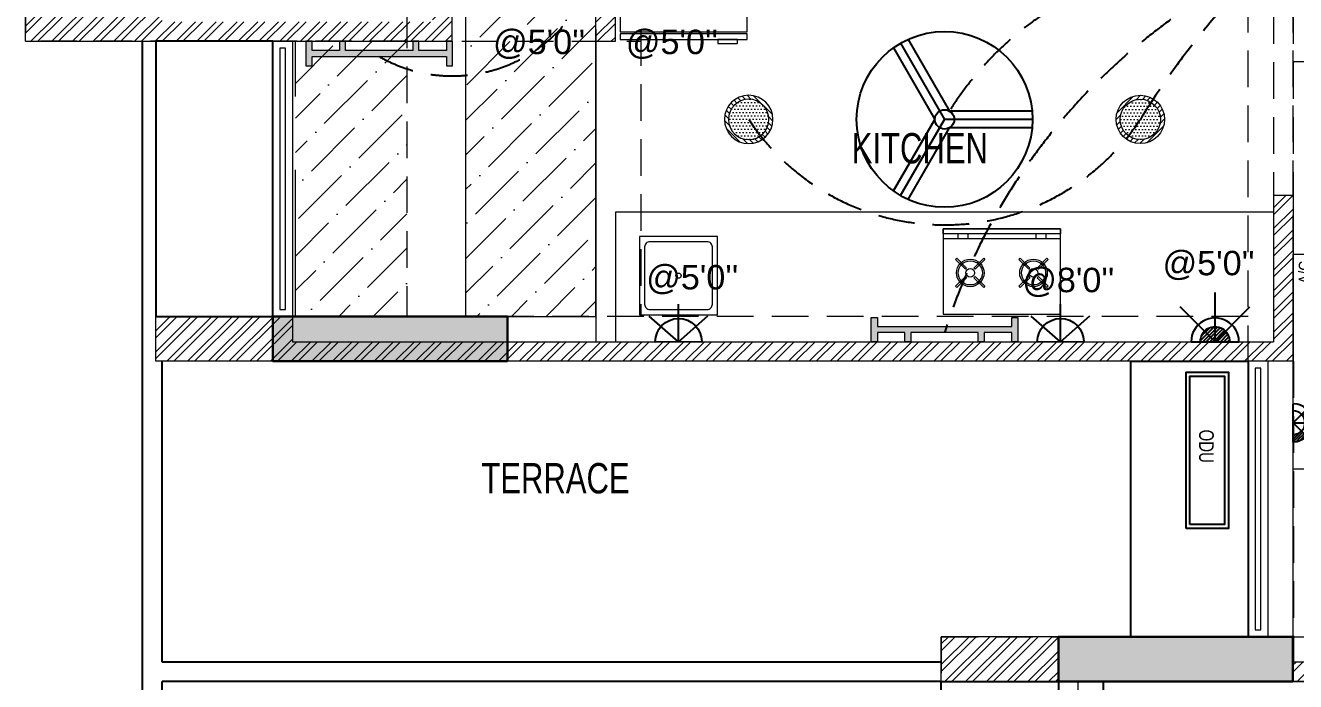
# Model space of a CAD drawing. Header units: inches. Extents: x 822859 to 1009930, y 496782 to 576896.
# Drawn here: x 825709 to 832210, y 525141 to 528500 of the extents above; entities that cross this region are included whole.
import ezdxf
from ezdxf.enums import TextEntityAlignment as Align

# ---------------------------------------------------------------- set-up
doc = ezdxf.new("R2010")
doc.units = ezdxf.units.IN
doc.header["$LTSCALE"] = 750
doc.header["$MEASUREMENT"] = 0
doc.linetypes.add('HIDDEN', pattern=[0.375, 0.25, -0.125])
doc.linetypes.add('HIDDEN2', pattern=[0.1875, 0.125, -0.0625])
for name, color, linetype, lineweight in [('1 x 15 W green led dl', 84, 'Continuous', 5), ('COLUMN', 5, 'Continuous', 13), ('DOOR-MSA', 8, 'Continuous', 13), ('DOTTED LINE-MSA', 8, 'HIDDEN2', 13), ('ELE-03-MSA', 145, 'Continuous', 18), ('ELE-04-MSA', 139, 'Continuous', 15), ('FURNITURE-MSA', 251, 'Continuous', 5), ('HVAC-HW UNIT', 1, 'Continuous', 13), ('PE-02 1x40w wall tube light point', 76, 'Continuous', 5), ('S_B4_115X575', 210, 'HIDDEN', 20), ('S_B4_230x125', 3, 'HIDDEN', 20), ('S_B4_230x425', 15, 'HIDDEN', 20), ('S_B4_230x575', 10, 'HIDDEN', 20), ('S_B4_300x575', 30, 'HIDDEN', 20), ('S_B4_SUNK', 250, 'Continuous', 20), ('S_C_ABOVE HP TO TOP', 5, 'Continuous', 30), ('TEXT DETAIL-MSA', 8, 'Continuous', 13), ('TEXT ROOM NAME-MSA', 8, 'Continuous', 13), ('WALL HATCH-MSA', 251, 'Continuous', 9), ('WALL-MSA', 11, 'Continuous', 18), ('WINDOW-MSA', 8, 'Continuous', 13)]:
    doc.layers.add(name, color=color, linetype=linetype, lineweight=lineweight)
for name, color, linetype in [('CS SHEET', 7, 'Continuous'), ('E-49 5A plug point', 150, 'Continuous'), ('E-50 15A plug point', 1, 'Continuous'), ('E-51 15 A AC PLUG POINT', 6, 'Continuous'), ('E-electrical text', 202, 'Continuous'), ('ELE-02-MSA', 8, 'Continuous'), ('ELE.fan', 30, 'Continuous'), ('PE-E-Electrical Control', 150, 'HIDDEN'), ('PROJ.', 7, 'Continuous'), ('R.C.C HATCH-MSA', 250, 'Continuous')]:
    doc.layers.add(name, color=color, linetype=linetype)
doc.styles.add('125pt1.6', font='simplex.shx', dxfattribs={"width": 0.6, "height": 200})
doc.styles.add('Arial Narrow', font='swisscl.ttf', dxfattribs={"height": 150})
doc.styles.add('MtXpl_Swis721_LtCn_B', font='swisscl.ttf')
doc.styles.add('NARROW', font='ARIALN.TTF', dxfattribs={"height": 2.25})
doc.styles.get("Standard").update_dxf_attribs({"font": 'arial.ttf'})
doc.dimstyles.new('DIM_50', dxfattribs={"dimtxt": 200, "dimasz": 100, "dimexe": 25, "dimexo": 5, "dimgap": 25, "dimtad": 1, "dimdec": 0, "dimzin": 0, "dimdsep": 46, "dimtxsty": '125pt1.6', "dimblk": 'ARCHTICK', "dimcen": 0.09, "dimclrd": 8, "dimclre": 8, "dimclrt": 7, "dimaunit": 1, "dimadec": 4, "dimazin": 0, "dimtfac": 1, "dimtdec": 0, "dimtmove": 2, "dimatfit": 1, "dimfxl": 150, "dimfxlon": 1, "dimtolj": 1, "dimtzin": 0, "dimarcsym": 1})
pattern_1 = [(45, (-830625.795, -554021.86), (-53.0330086, 53.0330086), []), (45, (-830590.44, -554021.86), (-53.0330086, 53.0330086), [])]
pattern_2 = [(45, (-142690.51, 158401.09), (66.29126, 243.067956), [312.5, -62.5, 0, -62.5])]

# ---------------------------------------------------------------- blocks, each defined once
blk = doc.blocks.new('BLOCK-G & H TYPICAL COLOUMN')
at = {"layer": 'R.C.C HATCH-MSA'}
h = blk.add_hatch(color=256, dxfattribs=at)
h.dxf.hatch_style = 1
h.paths.add_polyline_path([(172697.62, -104207.75), (172688.57, -104207.75), (172688.57, -104255), (172697.62, -104255)])
h.paths.add_polyline_path([(172327.12, -104207.75), (172336.18, -104207.75), (172336.18, -104255), (172327.12, -104255)])
h.paths.add_polyline_path([(172819.88, -104207.75), (172819.88, -104216.81), (172867.12, -104216.81), (172867.12, -104207.75)])
h.paths.add_polyline_path([(172204.87, -104207.75), (172204.87, -104216.81), (172157.62, -104216.81), (172157.62, -104207.75)])
h.paths.add_polyline_path([(172561.18, -104240.06), (172552.12, -104240.06), (172552.12, -104287.31), (172561.18, -104287.31)])
h.paths.add_polyline_path([(172463.57, -104240.06), (172472.62, -104240.06), (172472.62, -104287.31), (172463.57, -104287.31)])
h.paths.add_polyline_path([(172177.87, -104422.2), (172177.87, -104431.25), (172130.62, -104431.25), (172130.62, -104422.2)])
h.paths.add_polyline_path([(172894.12, -104422.2), (172894.12, -104431.25), (172846.88, -104431.25), (172846.88, -104422.2)])
h.paths.add_polyline_path([(172336.12, -104486.75), (172336.12, -104495.81), (172288.87, -104495.81), (172288.87, -104486.75)])
h.paths.add_polyline_path([(172202.62, -104543.75), (172202.62, -104552.81), (172155.37, -104552.81), (172155.37, -104543.75)])
h.paths.add_polyline_path([(172822.13, -104543.75), (172822.13, -104552.81), (172869.37, -104552.81), (172869.37, -104543.75)])
h.paths.add_polyline_path([(172516.9, -104495.81), (172507.85, -104495.81), (172507.85, -104448.56), (172516.9, -104448.56)])
h.paths.add_polyline_path([(172697.62, -104104.25), (172688.57, -104104.25), (172688.57, -104057.01), (172697.62, -104057.01)])
h.paths.add_polyline_path([(172327.12, -104104.25), (172336.18, -104104.25), (172336.18, -104057.01), (172327.12, -104057.01)])
h.paths.add_polyline_path([(172819.88, -104104.25), (172819.88, -104095.2), (172867.12, -104095.2), (172867.12, -104104.25)])
h.paths.add_polyline_path([(172204.87, -104104.25), (172204.87, -104095.2), (172157.62, -104095.2), (172157.62, -104104.25)])
h.paths.add_polyline_path([(172561.18, -104071.94), (172552.12, -104071.94), (172552.12, -104024.7), (172561.18, -104024.7)])
h.paths.add_polyline_path([(172463.57, -104071.94), (172472.62, -104071.94), (172472.62, -104024.7), (172463.57, -104024.7)])
h.paths.add_polyline_path([(172177.87, -103889.81), (172177.87, -103880.75), (172130.62, -103880.75), (172130.62, -103889.81)])
h.paths.add_polyline_path([(172894.12, -103889.81), (172894.12, -103880.75), (172846.88, -103880.75), (172846.88, -103889.81)])
h.paths.add_polyline_path([(172336.12, -103825.25), (172336.12, -103816.2), (172288.87, -103816.2), (172288.87, -103825.25)])
h.paths.add_polyline_path([(172202.62, -103768.25), (172202.62, -103759.2), (172155.37, -103759.2), (172155.37, -103768.25)])
h.paths.add_polyline_path([(172822.13, -103768.25), (172822.13, -103759.2), (172869.37, -103759.2), (172869.37, -103768.25)])
h.paths.add_polyline_path([(172516.9, -103816.2), (172507.85, -103816.2), (172507.85, -103863.44), (172516.9, -103863.44)])
h.paths.add_polyline_path([(172548.37, -103699.31), (172548.37, -103690.25), (172595.62, -103690.25), (172595.62, -103699.31)])
h.paths.add_polyline_path([(172476.37, -103699.31), (172476.37, -103690.25), (172429.13, -103690.25), (172429.13, -103699.31)])
h.paths.add_polyline_path([(172726.82, -103612.31), (172726.82, -103603.25), (172774.06, -103603.25), (172774.06, -103612.31)])
h.paths.add_polyline_path([(172297.93, -103612.31), (172297.93, -103603.25), (172250.69, -103603.25), (172250.69, -103612.31)])
h.paths.add_polyline_path([(172920.37, -103523.81), (172920.37, -103514.75), (172857.56, -103514.75), (172857.56, -103523.81)])
h.paths.add_polyline_path([(172104.37, -103523.81), (172104.37, -103514.75), (172167.19, -103514.75), (172167.19, -103523.81)])
h.paths.add_polyline_path([(172476.37, -103492.94), (172467.32, -103492.94), (172467.32, -103445.7), (172476.37, -103445.7)])
h.paths.add_polyline_path([(172548.37, -103492.94), (172557.43, -103492.94), (172557.43, -103445.7), (172548.37, -103445.7)])
h.paths.add_polyline_path([(172663.43, -103454.75), (172759.5, -103454.75), (172759.5, -103349.7), (172663.43, -103349.7), (172663.43, -103358.75), (172750.44, -103358.75), (172750.44, -103445.7), (172663.43, -103445.7)])
h.paths.add_polyline_path([(172361.32, -103454.75), (172265.25, -103454.75), (172265.25, -103349.7), (172361.32, -103349.7), (172361.32, -103358.75), (172274.31, -103358.75), (172274.31, -103445.7), (172361.32, -103445.7)])
h.paths.add_polyline_path([(172428.37, -103358.75), (172419.32, -103358.75), (172419.32, -103311.51), (172428.37, -103311.51)])
h.paths.add_polyline_path([(172428.37, -103132.74), (172419.32, -103132.74), (172419.32, -103179.99), (172428.37, -103179.99)])
h.paths.add_polyline_path([(172151.62, -103286.75), (172151.62, -103277.7), (172104.37, -103277.7), (172104.37, -103286.75)])
h.paths.add_polyline_path([(172245.43, -103162.74), (172245.43, -103153.68), (172198.19, -103153.68), (172198.19, -103162.74)])
h.paths.add_polyline_path([(172428.37, -103021.25), (172419.32, -103021.25), (172419.32, -103068.5), (172428.37, -103068.5)])
h.paths.add_polyline_path([(172245.43, -102997.25), (172236.37, -102997.25), (172236.37, -103044.5), (172245.43, -103044.5)])
h.paths.add_polyline_path([(172104.37, -102997.25), (172104.37, -103006.31), (172151.62, -103006.31), (172151.62, -102997.25)])
h.paths.add_polyline_path([(172596.37, -103358.75), (172605.43, -103358.75), (172605.43, -103311.51), (172596.37, -103311.51)])
h.paths.add_polyline_path([(172596.37, -103132.74), (172605.43, -103132.74), (172605.43, -103179.99), (172596.37, -103179.99)])
h.paths.add_polyline_path([(172873.13, -103286.75), (172873.13, -103277.7), (172920.37, -103277.7), (172920.37, -103286.75)])
h.paths.add_polyline_path([(172779.32, -103162.74), (172779.32, -103153.68), (172826.56, -103153.68), (172826.56, -103162.74)])
h.paths.add_polyline_path([(172596.37, -103021.25), (172605.43, -103021.25), (172605.43, -103068.5), (172596.37, -103068.5)])
h.paths.add_polyline_path([(172779.32, -102997.25), (172788.37, -102997.25), (172788.37, -103044.5), (172779.32, -103044.5)])
h.paths.add_polyline_path([(172920.37, -102997.25), (172920.37, -103006.31), (172873.13, -103006.31), (172873.13, -102997.25)])
h.paths.add_polyline_path([(172548.37, -104612.7), (172548.37, -104621.75), (172595.62, -104621.75), (172595.62, -104612.7)])
h.paths.add_polyline_path([(172476.37, -104612.7), (172476.37, -104621.75), (172429.13, -104621.75), (172429.13, -104612.7)])
h.paths.add_polyline_path([(172297.93, -104699.7), (172297.93, -104708.75), (172250.69, -104708.75), (172250.69, -104699.7)])
h.paths.add_polyline_path([(172104.37, -104788.2), (172104.37, -104797.25), (172167.19, -104797.25), (172167.19, -104788.2)])
h.paths.add_polyline_path([(172726.82, -104699.7), (172726.82, -104708.75), (172774.06, -104708.75), (172774.06, -104699.7)])
h.paths.add_polyline_path([(172920.37, -104788.2), (172920.37, -104797.25), (172857.56, -104797.25), (172857.56, -104788.2)])
h.paths.add_polyline_path([(172476.37, -104819.06), (172467.32, -104819.06), (172467.32, -104866.31), (172476.37, -104866.31)])
h.paths.add_polyline_path([(172548.37, -104819.06), (172557.43, -104819.06), (172557.43, -104866.31), (172548.37, -104866.31)])
h.paths.add_polyline_path([(172663.43, -104857.25), (172759.5, -104857.25), (172759.5, -104962.31), (172663.43, -104962.31), (172663.43, -104953.25), (172750.44, -104953.25), (172750.44, -104866.31), (172663.43, -104866.31)])
h.paths.add_polyline_path([(172361.32, -104857.25), (172265.25, -104857.25), (172265.25, -104962.31), (172361.32, -104962.31), (172361.32, -104953.25), (172274.31, -104953.25), (172274.31, -104866.31), (172361.32, -104866.31)])
h.paths.add_polyline_path([(172428.37, -104953.25), (172419.32, -104953.25), (172419.32, -105000.5), (172428.37, -105000.5)])
h.paths.add_polyline_path([(172428.37, -105178.31), (172419.32, -105178.31), (172419.32, -105131.06), (172428.37, -105131.06)])
h.paths.add_polyline_path([(172151.62, -105025.25), (172151.62, -105034.31), (172104.37, -105034.31), (172104.37, -105025.25)])
h.paths.add_polyline_path([(172245.43, -105072.5), (172236.37, -105072.5), (172236.37, -105025.25), (172245.43, -105025.25)])
h.paths.add_polyline_path([(172428.37, -105290.75), (172419.32, -105290.75), (172419.32, -105243.51), (172428.37, -105243.51)])
h.paths.add_polyline_path([(172245.43, -105314.75), (172236.37, -105314.75), (172236.37, -105267.51), (172245.43, -105267.51)])
h.paths.add_polyline_path([(172104.37, -105277.35), (172113.43, -105277.35), (172113.43, -105314.75), (172104.37, -105314.75)])
h.paths.add_polyline_path([(172596.37, -104953.25), (172605.43, -104953.25), (172605.43, -105000.5), (172596.37, -105000.5)])
h.paths.add_polyline_path([(172596.37, -105178.31), (172605.43, -105178.31), (172605.43, -105131.06), (172596.37, -105131.06)])
h.paths.add_polyline_path([(172873.13, -105025.25), (172873.13, -105034.31), (172920.37, -105034.31), (172920.37, -105025.25)])
h.paths.add_polyline_path([(172788.37, -105025.25), (172779.32, -105025.25), (172779.32, -105072.5), (172788.37, -105072.5)])
h.paths.add_polyline_path([(172596.37, -105290.75), (172605.43, -105290.75), (172605.43, -105243.51), (172596.37, -105243.51)])
h.paths.add_polyline_path([(172779.32, -105314.75), (172788.37, -105314.75), (172788.37, -105267.51), (172779.32, -105267.51)])
h.paths.add_polyline_path([(172911.32, -105314.75), (172920.37, -105314.75), (172920.37, -105277.35), (172911.32, -105277.35)])
h.paths.add_polyline_path([(172688.63, -104486.75), (172688.63, -104495.81), (172735.87, -104495.81), (172735.87, -104486.75)])
h.paths.add_polyline_path([(172688.63, -103825.25), (172688.63, -103816.2), (172735.87, -103816.2), (172735.87, -103825.25)])
at = {"layer": 'COLUMN'}
for points in [[(172177.87, -104422.2), (172177.87, -104431.25), (172130.62, -104431.25), (172130.62, -104422.2)], [(172336.12, -104486.75), (172336.12, -104495.81), (172288.87, -104495.81), (172288.87, -104486.75)]]:
    blk.add_lwpolyline(points, close=True, dxfattribs=at)
blk = doc.blocks.new('A$Cbea8c011')
at = {"layer": 'ELE-02-MSA', "elevation": 0}
for points in [[(400, -108.3), (-400, -108.3), (-400, 108.3), (400, 108.3)], [(380, -88.3), (-380, -88.3), (-380, 88.3), (380, 88.3)]]:
    blk.add_lwpolyline(points, close=True, dxfattribs=at)
at = {"layer": 'TEXT DETAIL-MSA', "style": 'Arial Narrow'}
blk.add_text('ODU', height=75, dxfattribs=at).set_placement((-106.4, -41.5, 0))
blk = doc.blocks.new('G$CA9DB4A96')
at = {"layer": 'FURNITURE-MSA'}
for points in [[(550, 0), (550, 650), (0, 650), (0, 0)], [(560, 0), (590, 0), (590, 650), (560, 650)], [(590, 500), (610, 500), (610, 600), (590, 600)]]:
    blk.add_lwpolyline(points, close=True, dxfattribs=at)
blk = doc.blocks.new('STUV')
at = {"layer": 'FURNITURE-MSA'}
for p, q in [((168.7, 0, 0), (168.7, -600, 0)), ((-81.5, -69.6), (-75.3, -63.3)), ((-75.3, -63.3), (-25.2, -113.4)), ((11.8, -113.4), (61.9, -63.3)), ((61.9, -63.3), (68.2, -69.6)), ((-31.4, -119.7), (-81.5, -69.6)), ((-25.2, -113.4), (-31.4, -119.7)), ((18.1, -119.7), (11.8, -113.4)), ((68.2, -69.6), (18.1, -119.7)), ((168.7, -75.9, 0), (193.7, -75.9, 0)), ((193.7, -125.7, 0), (168.7, -125.7, 0)), ((-81.5, -206.8), (-31.4, -156.7)), ((-25.2, -162.9), (-75.3, -213)), ((-31.4, -156.7), (-25.2, -162.9)), ((11.8, -162.9), (18.1, -156.7)), ((61.9, -213), (11.8, -162.9)), ((18.1, -156.7), (68.2, -206.8)), ((-75.3, -213), (-81.5, -206.8)), ((68.2, -206.8), (61.9, -213)), ((-81.5, -393.2), (-75.3, -387)), ((-75.3, -387), (-25.2, -437.1)), ((11.8, -437.1), (61.9, -387)), ((61.9, -387), (68.2, -393.2)), ((-31.4, -443.3), (-81.5, -393.2)), ((-25.2, -437.1), (-31.4, -443.3)), ((18.1, -443.3), (11.8, -437.1)), ((68.2, -393.2), (18.1, -443.3)), ((-81.5, -530.4), (-31.4, -480.3)), ((-25.2, -486.6), (-75.3, -536.7)), ((-31.4, -480.3), (-25.2, -486.6)), ((11.8, -486.6), (18.1, -480.3)), ((61.9, -536.7), (11.8, -486.6)), ((18.1, -480.3), (68.2, -530.4)), ((193.7, -474.3, 0), (168.7, -474.3, 0)), ((-75.3, -536.7), (-81.5, -530.4)), ((68.2, -530.4), (61.9, -536.7)), ((193.7, -524.1, 0), (168.7, -524.1, 0))]:
    blk.add_line(p, q, dxfattribs=at)
for points in [[(-218.6, -600), (218.6, -600), (218.6, 0), (-218.6, 0)], [(218.6, -600), (193.7, -600), (193.7, 0), (218.6, 0)]]:
    blk.add_lwpolyline(points, close=True, dxfattribs=at)
for centre, radius in [((-6.7, -138.2), 70.6), ((-6.7, -138.2), 61.8), ((-6.7, -138.2), 22.1), ((-6.7, -461.8), 70.6), ((-6.7, -461.8), 61.8), ((-6.7, -461.8), 22.1)]:
    blk.add_circle(centre, radius, dxfattribs=at)
blk = doc.blocks.new('G$C1887B0AA')
at = {"layer": 'FURNITURE-MSA'}
blk.add_lwpolyline([(0, 0), (300, 0), (300, 300), (0, 300)], close=True, dxfattribs=at)
blk.add_lwpolyline([(40, 20), (260, 20, 0.414214), (280, 40), (280, 260, 0.414214), (260, 280), (40, 280, 0.414214), (20, 260), (20, 40, 0.414214)], format="xyb", close=True, dxfattribs=at)
blk.add_circle((150, 150), 10, dxfattribs=at)
blk = doc.blocks.new('A$Caebde61c')
at = {"layer": 'FURNITURE-MSA'}
blk.add_line((5787.8, -35659.6), (2419.3, -35659.6), dxfattribs=at)
blk.add_lwpolyline([(2419.3, -35659.6), (2419.3, -36323.6)], dxfattribs=at)
for name, p, rotation in [('G$CA9DB4A96', (2444.3, -34186.7), 270.0000000000001), ('STUV', (4097.2, -35964.3, 0), 90.00000000000001)]:
    blk.add_blockref(name, p, dxfattribs=dict(at, rotation=rotation))
at = {"layer": 'FURNITURE-MSA', "xscale": 1.333333333333333, "yscale": 1.333333333333333, "zscale": 1.333333333333333}
blk.add_blockref('G$C1887B0AA', (2542.3, -36185), dxfattribs=at)
blk = doc.blocks.new('DRHASHGSDG')
at = {"layer": 'WALL HATCH-MSA'}
h = blk.add_hatch(dxfattribs=at)
h.set_pattern_fill('ANSI32', color=256, scale=200)
h.set_pattern_definition(pattern_1)
h.paths.add_polyline_path([(-4916.3, -25603.2), (-4916.3, -25373.2), (-4316.3, -25373.2), (-4316.3, -24591), (-4216.3, -24591), (-4216.3, -25503.2), (-2833.8, -25503.2), (-2833.8, -24879.6), (1571.5, -24879.6), (1571.5, -25429.6), (1471.5, -25429.6), (1471.5, -24979.6), (-1897, -24979.6), (-1897, -25603.2), (-1997, -25603.2), (-1997, -24979.6), (-2733.8, -24979.6), (-2733.8, -25603.2)])
h = blk.add_hatch(dxfattribs=at)
h.set_pattern_fill('ANSI32', color=256, scale=200)
h.set_pattern_definition(pattern_1)
h.paths.add_polyline_path([(-4249.6, -27241.5), (-4249.6, -27011.5), (-3549.6, -27011.5), (-3549.6, -27141.5), (1471.5, -27141.5), (1471.5, -26391.5), (1571.5, -26391.5), (1571.5, -27241.5)])
h = blk.add_hatch(dxfattribs=at)
h.set_pattern_fill('ANSI32', color=256, scale=200)
h.set_pattern_definition(pattern_1)
h.paths.add_polyline_path([(-230, -28881.2), (-230, -28651.2), (370, -28651.2), (370, -28881.2)])
h = blk.add_hatch(dxfattribs=at)
h.set_pattern_fill('ANSI32', color=256, scale=200)
h.set_pattern_definition(pattern_1)
h.paths.add_polyline_path([(1500, -31980.2), (1500, -32080.2), (5032.5, -32080.2), (5032.5, -33380.2), (4027.6, -33380.2), (4027.6, -34841.9), (2884.6, -34841.9), (2884.6, -33480.2), (3377.6, -33480.2), (3377.6, -33380.2), (2884.6, -33380.2), (2884.6, -32830.2), (2784.6, -32830.2), (2784.6, -34941.9), (5032.5, -34941.9), (5032.5, -38191.9), (4902.5, -38191.9), (4902.5, -38291.9), (5132.5, -38291.9), (5132.5, -34841.9), (4127.6, -34841.9), (4127.6, -34091.9), (5132.5, -34091.9), (5132.5, -33991.9), (4127.6, -33991.9), (4127.6, -33480.2), (5132.5, -33480.2), (5132.5, -31850.2), (4218.1, -31850.2), (4218.1, -28881.2), (4881.9, -28881.2), (4881.9, -28781.2), (1570, -28781.2), (1570, -28881.2), (4118.1, -28881.2), (4118.1, -31980.2)])
at = {"layer": 'DOOR-MSA', "linetype": 'HIDDEN'}
for p, q in [((1471.5, -25429.6), (1471.5, -26391.5)), ((1571.5, -25429.6), (1571.5, -26391.5))]:
    blk.add_line(p, q, dxfattribs=at)
at = {"layer": 'DOTTED LINE-MSA'}
for p, q in [((741.5, -28651.2), (741.5, -27241.5)), ((-230, -28881.2), (-230, -30099))]:
    blk.add_line(p, q, dxfattribs=at)
at = {"layer": 'ELE-02-MSA'}
for p, q in [((-4316.3, -31927.8), (-4316.3, -25603.2)), ((-4216.3, -28781.2), (-4216.3, -27241.5)), ((-230, -28781.2), (-4216.3, -28781.2)), ((-4216.3, -31927.8), (-4216.3, -28881.2)), ((-230, -28881.2), (-4216.3, -28881.2))]:
    blk.add_line(p, q, dxfattribs=at)
at = {"layer": 'ELE-02-MSA', "linetype": 'HIDDEN'}
for p, q in [((1571.5, -27241.5), (1571.5, -28781.2)), ((600, -30099), (600, -28881.2))]:
    blk.add_line(p, q, dxfattribs=at)
at = {"layer": 'ELE-03-MSA'}
blk.add_line((-1997, -25603.2), (-1997, -27141.5), dxfattribs=at)
at = {"layer": 'ELE-04-MSA'}
blk.add_line((-4249.6, -27011.5), (-4249.6, -25603.2), dxfattribs=at)
at = {"layer": 'WALL-MSA'}
for p, q in [((-2733.8, -24979.6), (-2733.8, -25603.2)), ((-1997, -25603.2), (-1997, -24979.6)), ((-1897, -25603.2), (-1897, -24979.6)), ((-4916.3, -25603.2), (-4916.3, -25373.2)), ((-4916.3, -25603.2), (-2733.8, -25603.2)), ((-1997, -25603.2), (-1897, -25603.2)), ((1471.5, -26391.5), (1571.5, -26391.5)), ((1471.5, -26391.5), (1471.5, -27141.5)), ((1571.5, -26391.5), (1571.5, -27241.5)), ((-4249.6, -27241.5), (-4249.6, -27011.5)), ((1571.5, -27241.5), (-4249.6, -27241.5)), ((-230, -28881.2), (-230, -28651.2)), ((370, -28651.2), (-230, -28651.2)), ((370, -28881.2), (370, -28651.2)), ((1570, -28881.2), (1570, -28781.2)), ((4881.9, -28781.2), (1570, -28781.2)), ((-230, -28881.2), (370, -28881.2)), ((4118.1, -28881.2), (1570, -28881.2))]:
    blk.add_line(p, q, dxfattribs=at)
blk.add_lwpolyline([(-4249.6, -27011.5), (-3549.6, -27011.5), (-3549.6, -27141.5), (1471.5, -27141.5)], dxfattribs=at)
at = {"layer": 'WINDOW-MSA'}
for p, q in [((-3649.6, -25603.2), (-3649.6, -27011.5)), ((-3649.6, -25603.2), (-3549.6, -25603.2)), ((-3549.6, -25603.2), (-3549.6, -27011.5)), ((1341.5, -27241.5), (1341.5, -28651.2)), ((1441.5, -27241.5), (1441.5, -28651.2)), ((370, -28881.2), (370, -30099)), ((470, -28881.2), (470, -30099))]:
    blk.add_line(p, q, dxfattribs=at)
for points in [[(-3584.6, -26976.5), (-3584.6, -25638.2), (-3614.6, -25638.2), (-3614.6, -26976.5)], [(1406.5, -28616.2), (1406.5, -27276.5), (1376.5, -27276.5), (1376.5, -28616.2)]]:
    blk.add_lwpolyline(points, close=True, dxfattribs=at)
at = {"rotation": 270}
blk.add_blockref('A$Cbea8c011', (1131.6, -27697.4, 0), dxfattribs=at)
at = {"layer": 'COLUMN', "xscale": 25.4, "yscale": 25.4, "zscale": 25.4}
blk.add_blockref('BLOCK-G & H TYPICAL COLOUMN', (-4375767.4, 2625312.3), dxfattribs=at)
at = {"layer": 'FURNITURE-MSA'}
blk.add_blockref('A$Caebde61c', (-4316.3, 9182.1), dxfattribs=at)
at = {"layer": 'TEXT ROOM NAME-MSA', "lineweight": 0, "style": 'MtXpl_Swis721_LtCn_B'}
for s, p in [('KITCHEN', (-687.6, -26228.2, 0)), ('TERRACE', (-2583, -27917.5, 0))]:
    blk.add_text(s, height=155, dxfattribs=at).set_placement(p)
blk = doc.blocks.new('C-230x1200')
at = {"layer": 'S_C_ABOVE HP TO TOP'}
h = blk.add_hatch(color=250, dxfattribs=at)
h.dxf.hatch_style = 1
h.paths.add_polyline_path([(-230, 1200), (-230, 0), (0, 0), (0, 1200)])
at = {"layer": 'S_C_ABOVE HP TO TOP', "color": 8}
blk.add_lwpolyline([(0, 1200), (-230, 1200), (-230, 0), (0, 0)], close=True, dxfattribs=at)
blk = doc.blocks.new('zw$A6E')
at = {"layer": 'S_B4_SUNK'}
h = blk.add_hatch(dxfattribs=at)
h.set_pattern_fill('ANSI36', color=252, scale=1000)
h.set_pattern_definition(pattern_2)
h.paths.add_polyline_path([(-14090.8, -24979.6), (-14757.6, -24979.6), (-14757.6, -27011.5), (-14090.8, -27011.5)])
h = blk.add_hatch(dxfattribs=at)
h.set_pattern_fill('ANSI36', color=252, scale=1000)
h.set_pattern_definition(pattern_2)
h.paths.add_polyline_path([(-15057.6, -25603.2), (-15628.4, -25603.2), (-15628.4, -27011.5), (-15057.6, -27011.5)])
at = {"layer": 'PROJ.', "color": 150}
for points in [[(-15743.4, -25603.2), (-16343.4, -25603.2), (-16343.4, -27011.5), (-15743.4, -27011.5)], [(-11352.3, -27241.5), (-10752.3, -27241.5), (-10752.3, -28651.2), (-11352.3, -28651.2)], [(-12323.8, -28881.2), (-11723.8, -28881.2), (-11723.8, -30099), (-12323.8, -30099)]]:
    blk.add_lwpolyline(points, close=True, dxfattribs=at)
at = {"layer": 'S_B4_115X575', "ltscale": 4}
for p, q in [((-15743.4, -27011.5), (-15743.4, -25603.2)), ((-15628.4, -27011.5), (-15628.4, -25603.2))]:
    blk.add_line(p, q, dxfattribs=at)
at = {"layer": 'S_B4_230x125', "color": 118}
blk.add_line((-15057.6, -25603.2), (-13860.8, -25603.2), dxfattribs=at)
at = {"layer": 'S_B4_230x425', "color": 8}
blk.add_line((-10522.3, -25706.2), (-6161.9, -25706.2), dxfattribs=at)
at = {"layer": 'S_B4_230x575', "color": 8}
for p, q in [((-10752.3, -28651.2), (-10752.3, -22764.6)), ((-10522.3, -28651.2), (-10522.3, -22764.6)), ((-14090.8, -24979.6), (-14090.8, -27011.5)), ((-13860.8, -24979.6), (-13860.8, -27011.5)), ((-17010.1, -25373.2), (-17010.1, -25603.2)), ((-15057.6, -25603.2), (-17010.1, -25603.2)), ((-10752.3, -27011.5), (-14543.4, -27011.5)), ((-10752.3, -27241.5), (-14543.4, -27241.5)), ((-12323.8, -28651.2), (-11723.8, -28651.2)), ((-12323.8, -28651.2), (-12323.8, -28881.2)), ((-10523.8, -28651.2), (-6161.9, -28651.2)), ((-12323.8, -28881.2), (-11723.8, -28881.2)), ((-11723.8, -34060), (-11723.8, -28881.2)), ((-11493.8, -34060), (-11493.8, -28881.2)), ((-10523.8, -28881.2), (-6161.9, -28881.2))]:
    blk.add_line(p, q, dxfattribs=at)
at = {"layer": 'S_B4_230x575', "ltscale": 5}
blk.add_lwpolyline([(-16343.4, -27011.5), (-15743.4, -27011.5), (-15743.4, -27241.5), (-16343.4, -27241.5)], close=True, dxfattribs=at)
at = {"layer": 'S_B4_300x575', "color": 8}
for p, q in [((-15057.6, -21794.6), (-15057.6, -27011.5)), ((-14757.6, -21794.6), (-14757.6, -27011.5))]:
    blk.add_line(p, q, dxfattribs=at)
at = {"layer": 'S_B4_SUNK', "color": 252}
blk.add_lwpolyline([(-14090.8, -24979.6), (-14757.6, -24979.6), (-14757.6, -27011.5), (-14090.8, -27011.5)], close=True, dxfattribs=at)
at = {"layer": 'S_C_ABOVE HP TO TOP', "rotation": 270}
for p in [(-15743.4, -27241.5), (-11723.8, -28881.2)]:
    blk.add_blockref('C-230x1200', p, dxfattribs=at)
blk = doc.blocks.new('_ArchTick')
at = {"color": 0, "linetype": 'ByBlock', "const_width": 0.15}
blk.add_lwpolyline([(-0.5, -0.5), (0.5, 0.5)], dxfattribs=at)
blk = doc.blocks.new('A$C73F74EB9')
h = blk.add_hatch(color=8)
h.dxf.hatch_style = 1
h.paths.add_polyline_path([(2.75, 0.75), (2.75, 0), (3.25, 0), (3.25, 0.75), (5.5, 0.75), (5.5, 0), (6, 0), (6, 2), (5.5, 2), (5.5, 1.25), (-5.5, 1.25), (-5.5, 2), (-6, 2), (-6, 0), (-5.5, 0), (-5.5, 0.75), (-3.25, 0.75), (-3.25, 0), (-2.75, 0), (-2.75, 0.75)])
blk.add_lwpolyline([(5.5, 1.25), (-5.5, 1.25), (-5.5, 2), (-6, 2), (-6, 0), (-5.5, 0), (-5.5, 0.75), (-3.25, 0.75), (-3.25, 0), (-2.75, 0), (-2.75, 0.75), (2.75, 0.75), (2.75, 0), (3.25, 0), (3.25, 0.75), (5.5, 0.75), (5.5, 0), (6, 0), (6, 2), (5.5, 2), (5.5, 1.25)])
blk = doc.blocks.new('PP-01')
h = blk.add_hatch()
h.set_pattern_fill('ANSI31', color=256, scale=1.635026, style=0)
h.set_pattern_definition([(45, (-4840.0876, -743.28332), (-0.14451727, 0.14451727), [])])
edge = h.paths.add_edge_path()
edge.add_ellipse((0, 0), major_axis=(0.861, 0.861), ratio=1, start_angle=90, end_angle=135)
edge.add_line((-1.22, 0), (0, 0))
edge.add_line((0, 0), (-0.86, 0.86))
edge = h.paths.add_edge_path()
edge.add_line((0, 0), (0, 1.22))
edge.add_ellipse((0, 0), major_axis=(0.861, 0.861), ratio=1, start_angle=45, end_angle=90)
edge.add_line((-0.86, 0.86), (0, 0))
edge = h.paths.add_edge_path()
edge.add_line((0, 0), (0.86, 0.86))
edge.add_ellipse((0, 0), major_axis=(0.861, 0.861), ratio=1, start_angle=0, end_angle=45)
edge.add_line((0, 1.22), (0, 0))
edge = h.paths.add_edge_path()
edge.add_ellipse((0, 0), major_axis=(0.861, 0.861), ratio=1, start_angle=-45, end_angle=0)
edge.add_line((0.86, 0.86), (0, 0))
edge.add_line((0, 0), (1.22, 0))
for p, q in [((0, 0), (0, 4.04)), ((0, 0), (-2.86, 2.86)), ((0, 0), (2.86, 2.86)), ((-1.96, 0), (1.96, 0))]:
    blk.add_line(p, q)
for radius in [1.96, 1.22]:
    blk.add_arc((0, 0), radius, 0, 180)
blk = doc.blocks.new('P-01')
for p, q in [((-0.5, 0), (-2.91, 2.12)), ((-0.5, 0), (-0.5, 3.09)), ((-0.5, 0), (1.91, 2.12)), ((1.41, 0), (-2.41, 0))]:
    blk.add_line(p, q)
blk.add_arc((-0.5, 0), 1.91, 0.0293, 179.9707)
blk = doc.blocks.new('A$C39A77DF2')
at = {"layer": 'E-49 5A plug point', "xscale": -62.36633987703786, "yscale": 62.36633987703786, "zscale": 79.20525164419156, "rotation": 270}
blk.add_blockref('P-01', (0, 31.2), dxfattribs=at)
blk = doc.blocks.new('42 FAN NEW')
at = {"layer": 'ELE.fan', "color": 5}
for p, q in [((8.72, 19.1), (-1.15, 2)), ((10.5, 18.19), (0, 0)), ((12.18, 17.1), (2.31, 0)), ((-21, 0), (0, 0)), ((-20.9, 2), (-1.15, 2)), ((10.5, -18.19), (0, 0)), ((12.18, -17.1), (2.31, 0)), ((-20.9, -2), (-1.15, -2)), ((8.72, -19.1), (-1.15, -2))]:
    blk.add_line(p, q, dxfattribs=at)
at = {"layer": 'ELE.fan'}
for radius in [21, 2.31]:
    blk.add_circle((0, 0), radius, dxfattribs=at)
blk = doc.blocks.new('DLL')
at = {"linetype": 'HIDDEN'}
h = blk.add_hatch(dxfattribs=at)
h.set_pattern_fill('ANSI31', color=256, scale=0.255)
h.set_pattern_definition([(45, (0, 0), (-0.57249, 0.57249), [])])
h.paths.add_polyline_path([(4.64, 0, -1), (-4.64, 0, -1)])
h.paths.add_polyline_path([(-3.87, 0, 1), (3.87, 0, 1)], flags=16)
h = blk.add_hatch(dxfattribs=at)
h.set_pattern_fill('DOTS', color=8, scale=0.4)
h.set_pattern_definition([(0, (0, 0), (0.3175, 0.635), [0, -0.635])])
h.paths.add_polyline_path([(-3.87, 0, 1), (3.87, 0, 1)])
for radius in [4.64, 3.87]:
    blk.add_circle((0, 0), radius)
blk = doc.blocks.new('A$C48C83B35')
at = {"layer": 'E-51 15 A AC PLUG POINT'}
h = blk.add_hatch(dxfattribs=at)
h.set_pattern_fill('ANSI31', color=256, scale=3.615362, style=0)
h.set_pattern_definition([(135, (0, -12.33788), (-0.28322, -0.28322), [])])
edge = h.paths.add_edge_path()
edge.add_ellipse((0, -12.34), major_axis=(1.69, -1.69), ratio=1, start_angle=270, end_angle=315)
edge.add_line((0, -14.73), (0, -16.18))
edge.add_ellipse((0, -12.34), major_axis=(2.72, -2.72), ratio=1, start_angle=270, end_angle=315, ccw=False)
edge.add_line((-2.72, -15.06), (-1.69, -14.03))
edge = h.paths.add_edge_path()
edge.add_ellipse((0, -12.34), major_axis=(1.69, -1.69), ratio=1, start_angle=180, end_angle=225)
edge.add_line((-2.39, -12.34), (-3.85, -12.34))
edge.add_ellipse((0, -12.34), major_axis=(2.72, -2.72), ratio=1, start_angle=180, end_angle=225, ccw=False)
edge.add_line((-2.72, -9.62), (-1.69, -10.65))
for p, q in [((0, -12.34), (-5.6, -6.74)), ((0, -16.3), (0, -8.61)), ((0, -12.34), (-7.92, -12.34)), ((0, -12.34), (-5.6, -17.94))]:
    blk.add_line(p, q, dxfattribs=at)
at = {"layer": 'E-51 15 A AC PLUG POINT', "color": 180, "linetype": 'ByBlock', "lineweight": 5}
for points in [[(-8.93, 20.57), (-7.76, 21.73)], [(-8.93, 20.57), (-8.93, -20.57)], [(-7.76, -21.73), (0, -21.73), (0, 21.73), (-7.76, 21.73)], [(-7.71, -20.57), (-7.71, 20.57)], [(-6.93, -20.57), (-6.93, 20.57)], [(-6.15, -20.57), (-6.15, 20.57)], [(-8.93, -20.57), (-7.76, -21.73)]]:
    blk.add_lwpolyline(points, dxfattribs=at)
at = {"layer": 'E-51 15 A AC PLUG POINT', "extrusion": (0, 0, -1)}
for major_axis in [(-2.72, 2.72), (-1.69, 1.69)]:
    blk.add_ellipse((0, -12.34), major_axis=major_axis, ratio=1, start_param=3.926991, end_param=7.068583, dxfattribs=at)
at = {"layer": 'E-51 15 A AC PLUG POINT', "color": 1, "style": 'NARROW', "text_generation_flag": 4}
blk.add_text(' A/C', height=2.445, rotation=90, dxfattribs=at).set_placement((-3.57, 17.69), align=Align.CENTER)
at = {"layer": 'E-51 15 A AC PLUG POINT', "color": 180, "linetype": 'ByBlock', "lineweight": 5, "path_type": 1}
for points, override in [([(-15.9, 17.26), (-12.7, 14.21), (-9.83, 14.04)], {"dimasz": 2, "dimclrd": 153}), ([(-16.54, 0), (-9.83, 0)], {"dimscale": 1, "dimasz": 2, "dimclrd": 153}), ([(-15.9, -17.26), (-12.7, -14.21), (-9.83, -14.04)], {"dimasz": 2, "dimclrd": 153})]:
    blk.add_leader(points, dimstyle='DIM_50', override=override, dxfattribs=at)
blk = doc.blocks.new('A$C596C225D')
at = {"color": 0, "linetype": 'Continuous', "xscale": 25.30797101452029, "yscale": 25.30797101452029, "zscale": 25.30797101452029}
blk.add_blockref('A$C48C83B35', (0, 0), dxfattribs=at)

msp = doc.modelspace()

# ---------------------------------------------------------------- linework, layer by layer
at = {"layer": 'PE-E-Electrical Control'}
for centre, radius, start, end in [((831828.2, 527196.4, 0), 1636.7, 82.02391, 149.83931), ((833407.3, 525984, 0), 3139.2, 115.50965, 162.51536), ((834911.4, 525872, 0), 4102.6, 134.11934, 148.44968), ((827894.5, 528997.1), 755.9, 240.29808, 336.32947), ((830413.1, 528678.5, 0), 1199.8, 213.36138, 326.63862)]:
    msp.add_arc(centre, radius, start, end, dxfattribs=at)

# ---------------------------------------------------------------- block references
at = {"layer": '1 x 15 W green led dl', "yscale": 26.68998742498368, "zscale": 26.68998742498368}
for p, xscale, rotation in [((829411, 528018.7, 0), -26.68998742498368, 4.683325159166464e-05), ((831415.2, 528018.7, 0), 26.68998742498368, 359.9999531667485)]:
    msp.add_blockref('DLL', p, dxfattribs=dict(at, xscale=xscale, rotation=rotation))
at = {"layer": 'CS SHEET', "color": 2}
for name, p in [('DRHASHGSDG', (830625.8, 554021.9)), ('zw$A6E', (842719.6, 554021.9))]:
    msp.add_blockref(name, p, dxfattribs=at)
at = {"layer": 'E-49 5A plug point', "linetype": 'Continuous', "rotation": 90.25039034895539}
for p in [(829051.8, 526880.4), (831006.7, 526880.4)]:
    msp.add_blockref('A$C39A77DF2', p, dxfattribs=at)
at = {"layer": 'E-50 15A plug point', "color": 1, "extrusion": (7.31174e-44, -2.57282e-44, -1), "xscale": -62.36633988374691, "yscale": 62.36633988374691, "zscale": -79.20525165271206, "rotation": 5.282461137142987e-08}
msp.add_blockref('PP-01', (-831797.5, 526880.4), dxfattribs=at)
at = {"layer": 'ELE.fan', "xscale": 21.42857370428184, "yscale": 21.42857370428184, "zscale": 21.42857370428184, "rotation": 180.0000000000357}
msp.add_blockref('42 FAN NEW', (830413.1, 528018.7, 0), dxfattribs=at)
at = {"layer": 'HVAC-HW UNIT', "linetype": 'Continuous', "xscale": -1}
msp.add_blockref('A$C596C225D', (832197.3, 526778.2), dxfattribs=at)
at = {"layer": 'PE-02 1x40w wall tube light point', "extrusion": (7.31174e-44, 2.57282e-44, -1), "xscale": -62.50000000004849, "yscale": 62.50000000004849, "zscale": -62.50000000004849, "rotation": 180.0095191279133}
msp.add_blockref('A$C73F74EB9', (-827520, 528418.7), dxfattribs=at)
at = {"layer": 'PE-02 1x40w wall tube light point', "extrusion": (7.31174e-44, -2.57282e-44, -1), "xscale": 62.50000000004849, "yscale": 62.50000000004849, "zscale": -62.50000000004849, "rotation": 359.9904808720868}
msp.add_blockref('A$C73F74EB9', (-830413.1, 526880.4), dxfattribs=at)

# ---------------------------------------------------------------- texts
at = {"layer": 'E-electrical text'}
for s, rotation, p in [("@5'0''", 0.00952, (828102.7, 528352.9, 0)), ("@5'0''", 359.99048, (828782.2, 528353, 0)), ("@5'0''", 0.00952, (831528.8, 527220.8, 0)), ("@5'0''", 0.00952, (828886.4, 527148.3, 0)), ("@8'0''", 0.00952, (830810.9, 527134.1, 0))]:
    msp.add_text(s, height=125, rotation=rotation, dxfattribs=at).set_placement(p)

doc.saveas('drawing.dxf')
